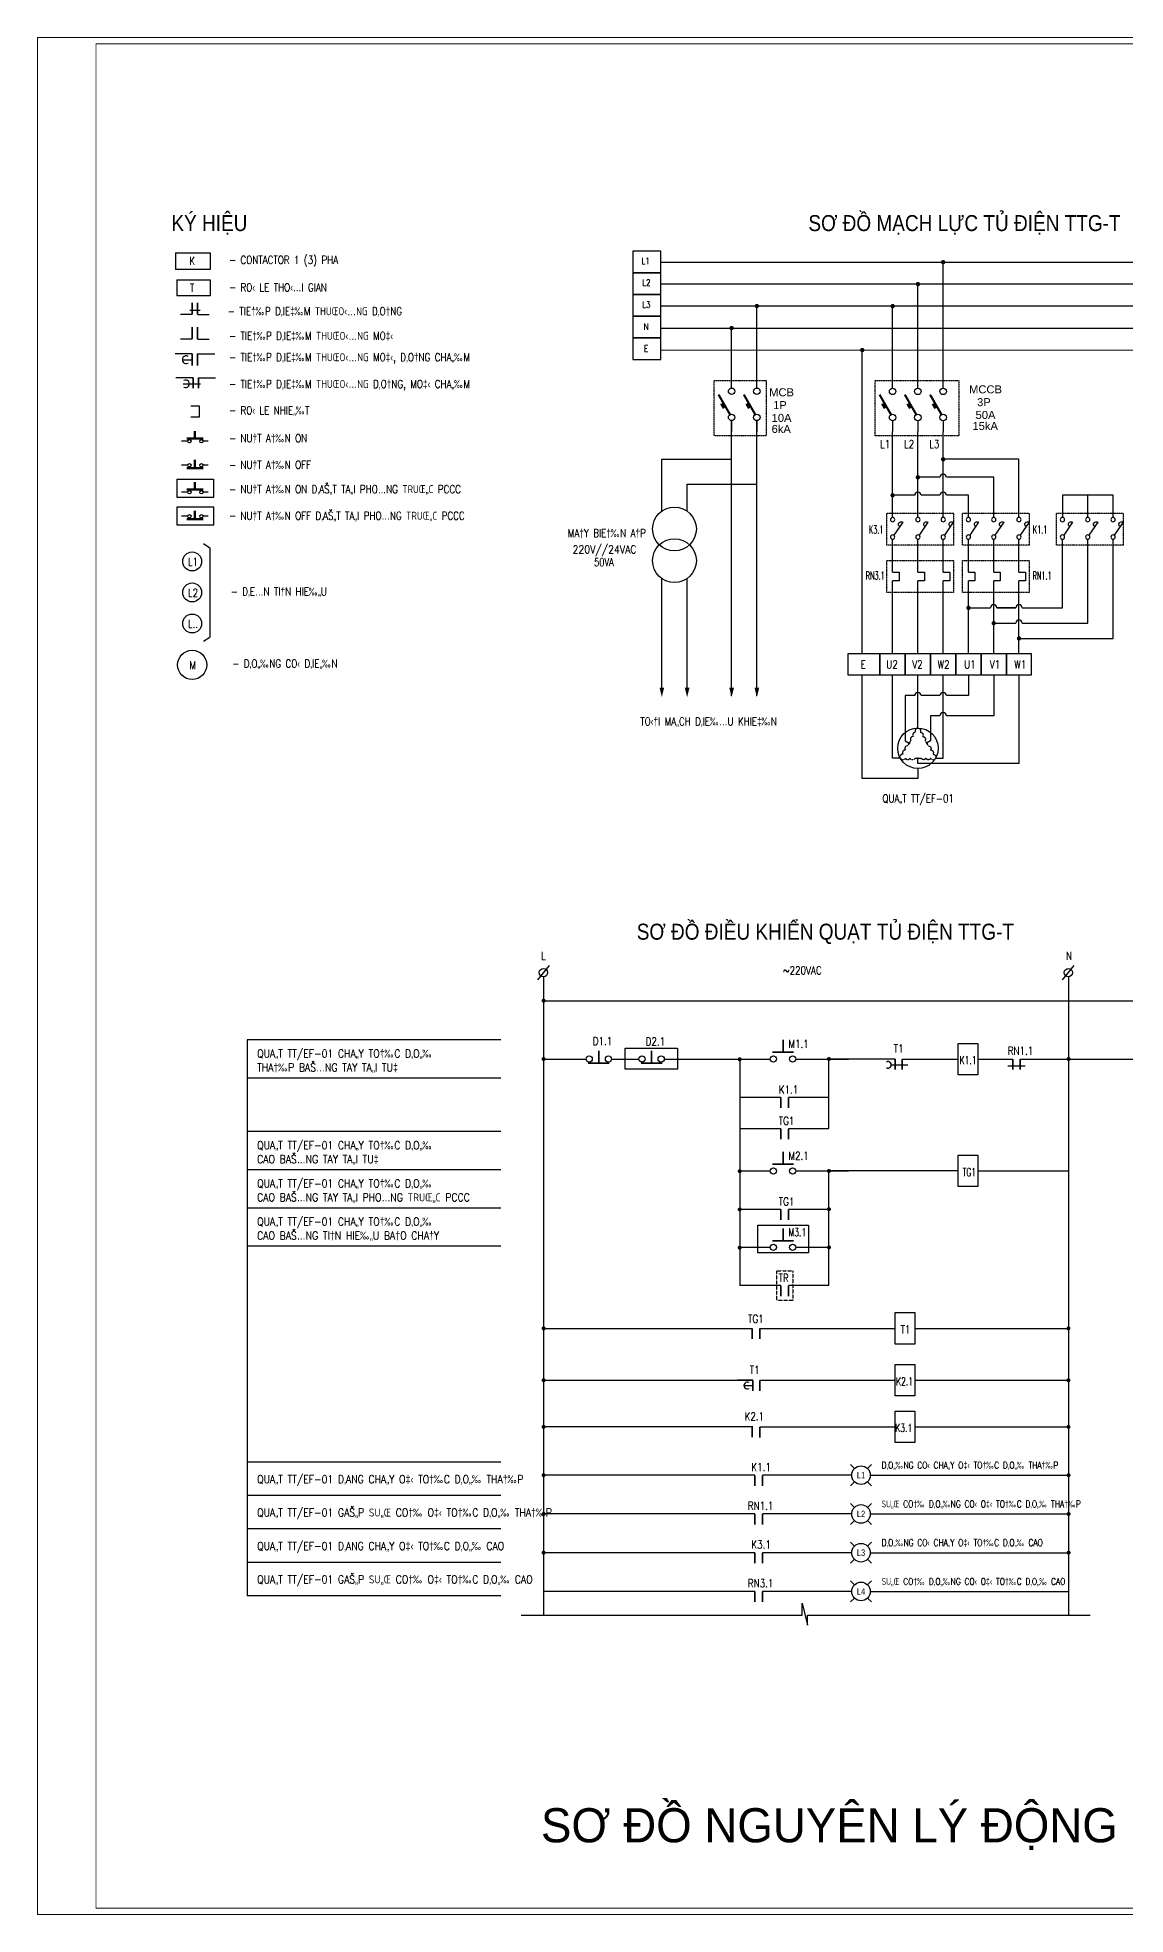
# Model space of a CAD drawing. Header units: millimetres. Extents: x -91525 to 4597779, y -698580 to 576167.
# Drawn here: x -91525 to -40527, y 63962 to 151936 of the extents above; entities that cross this region are included whole.
import ezdxf
from ezdxf.enums import TextEntityAlignment as Align

# ---------------------------------------------------------------- set-up
doc = ezdxf.new("R2010")
doc.units = ezdxf.units.MM
for name, pattern in [('CONTINOUS', [0]), ('DASHED', [19.05, 12.7, -6.35]), ('DASHED2', [0.375, 0.25, -0.125]), ('HIDDEN', [0.375, 0.25, -0.125]), ('HIDDEN2', [4.7625, 3.175, -1.5875])]:
    doc.linetypes.add(name, pattern=pattern)
doc.layers.get('DEFPOINTS').update_dxf_attribs({"lineweight": 5})
for name, color, linetype, lineweight in [('0-----D-TEXT', 3, 'Continuous', 18), ('0---TBD---SD', 2, 'Continuous', 25), ('KHUNG TEN SD3 - Ariyana 2007$0$0-CON', 253, 'Continuous', 0), ('TBI', 2, 'Continuous', 25)]:
    doc.layers.add(name, color=color, linetype=linetype, lineweight=lineweight)
for name, color, linetype in [('0-----Dia-Equi', 2, 'Continuous'), ('0-----E.Text', 3, 'Continuous'), ('0-----ED-Text', 3, 'Continuous'), ('0---TBD', 2, 'Continuous'), ('0---TEXT', 3, 'Continuous'), ('0-CDC-ME2-Equip', 2, 'Continuous'), ('0-TEXTDIEN', 4, 'Continuous'), ('1-CHUDIEN', 3, 'Continuous'), ('1-DAY', 4, 'DASHED'), ('2', 3, 'Continuous'), ('4', 2, 'Continuous'), ('CHU', 2, 'Continuous'), ('CHUTO', 3, 'Continuous'), ('DAY', 4, 'Continuous'), ('DAY DAN', 4, 'DASHED2'), ('DAY-CS', 4, 'HIDDEN'), ('HIIDEN', 2, 'HIDDEN2'), ('MANH', 9, 'Continuous'), ('PHU KIEN', 7, 'Continuous'), ('TBD', 2, 'Continuous'), ('TEXT', 6, 'Continuous'), ('TEXT-CS', 3, 'Continuous')]:
    doc.layers.add(name, color=color, linetype=linetype)
doc.styles.add('0-----E.Arial', font='arial.ttf')
doc.styles.add('AVANTH', font='VHAVAN.TTF')
doc.styles.add('E-Diagram', font='arial.ttf')
doc.styles.add('ROMANS', font='romans.shx', dxfattribs={"width": 0.7, "bigfont": 'vns.shx'})
doc.styles.add('ROMANS1', font='ROMANS1.shx', dxfattribs={"width": 0.8})
doc.styles.add('VNT', font='vn_vni.shx', dxfattribs={"width": 0.75})

# ---------------------------------------------------------------- blocks, each defined once
blk = doc.blocks.new('DI2')
at = {"layer": '0-CDC-ME2-Equip'}
for p, q in [((0, 1000), (0, 1250)), ((0, 250), (0, 0))]:
    blk.add_line(p, q, dxfattribs=at)
for points, const_width in [([(-37, 390), (-302, 850)], 50), ([(-177, 533), (-239, 641)], 60)]:
    blk.add_lwpolyline(points, dxfattribs=dict(at, const_width=const_width))
for centre in [(0, 925), (0, 325)]:
    blk.add_circle(centre, 75, dxfattribs=at)
blk = doc.blocks.new('tiepdiem')
at = {"layer": '0---TBD'}
blk.add_line((-289, 429), (-35, 51), dxfattribs=at)
for centre in [(0, 500), (0, 0)]:
    blk.add_circle(centre, 62.5, dxfattribs=at)
blk.add_arc((-246, 365), 78.1, 303.9048, 123.9048, dxfattribs=at)
blk = doc.blocks.new('DAY')
at = {"layer": 'HIIDEN', "elevation": 0}
blk.add_lwpolyline([(-2009401, 394729), (-2009522, 394519)], dxfattribs=at)
at = {"layer": 'HIIDEN'}
for centre, radius, start, end in [((-2009120, 395107), 107, 88.56457, 211.43543), ((-2009529, 394415), 104, 86.11937, 213.88063), ((-2009306, 394780), 107, 89.96763, 208.55418), ((-2009215, 394944), 107, 88.56457, 211.43543), ((-2009713, 394086), 107, 88.56457, 211.43543), ((-2009618, 394250), 107, 88.56457, 211.43543)]:
    blk.add_arc(centre, radius, start, end, dxfattribs=at)
blk = doc.blocks.new('Motor')
at = {"layer": 'HIIDEN'}
h = blk.add_hatch(color=256, dxfattribs=at)
h.dxf.hatch_style = 1
edge = h.paths.add_edge_path()
edge.add_arc((-341, 199), 20, 0, 360)
h = blk.add_hatch(color=256, dxfattribs=at)
h.dxf.hatch_style = 1
edge = h.paths.add_edge_path()
edge.add_arc((341, 199), 20, 0, 360)
h = blk.add_hatch(color=256, dxfattribs=at)
h.dxf.hatch_style = 1
edge = h.paths.add_edge_path()
edge.add_arc((2, -395), 20, 0, 360)
at = {"layer": 'HIIDEN', "linetype": 'CONTINOUS'}
blk.add_circle((0, 0), 790, dxfattribs=at)
at = {"layer": 'HIIDEN'}
for centre in [(-341, 199), (341, 199), (2, -395)]:
    blk.add_circle(centre, 20, dxfattribs=at)
blk.add_blockref('DAY', (2009120, -394425), dxfattribs=at)
at = {"layer": 'HIIDEN', "xscale": -1}
blk.add_blockref('DAY', (-2009120, -394425), dxfattribs=at)
at = {"layer": 'HIIDEN', "xscale": -1, "rotation": 240}
blk.add_blockref('DAY', (662978, 1937162), dxfattribs=at)
blk = doc.blocks.new('V3')
for points in [[(-1.24, 1.24), (-1.98, 1.98)], [(1.24, 1.24), (1.98, 1.98)], [(-1.98, -1.98), (-1.24, -1.24)], [(1.98, -1.98), (1.24, -1.24)]]:
    blk.add_lwpolyline(points)
at = {"color": 1}
blk.add_circle((0, 0), 1.75, dxfattribs=at)
at = {"color": 40, "style": 'VNT', "width": 0.8}
blk.add_attdef('AX1', text='', height=1.05, dxfattribs=at).set_placement((0, 0), align=Align.MIDDLE_CENTER)
blk = doc.blocks.new('dung')
at = {"layer": 'DAY-CS', "color": 2, "linetype": 'Continuous', "const_width": 52.1}
for points in [[(-435225, -70803), (-434558, -70803)], [(-434891, -70803), (-434891, -70412)]]:
    blk.add_lwpolyline(points, dxfattribs=at)
at = {"layer": 'DAY-CS', "color": 2, "linetype": 'Continuous'}
for centre in [(-435192, -70677), (-434590, -70677)]:
    blk.add_circle(centre, 96.7, dxfattribs=at)
blk = doc.blocks.new('kd')
at = {"layer": 'DAY-CS', "color": 2, "linetype": 'Continuous', "const_width": 52.1}
for points in [[(-428643, -72679), (-427976, -72679)], [(-428309, -72679), (-428309, -72288)]]:
    blk.add_lwpolyline(points, dxfattribs=at)
at = {"layer": 'DAY-CS', "color": 2, "linetype": 'Continuous'}
for centre in [(-428610, -72889), (-428009, -72889)]:
    blk.add_circle(centre, 96.7, dxfattribs=at)
blk = doc.blocks.new('dongcham')
at = {"layer": '0---TBD---SD'}
blk.add_line((-96, 0), (96, 0), dxfattribs=at)
blk.add_arc((-22, 0), 74.8, 59.9692, 300.0308, dxfattribs=at)
blk = doc.blocks.new('KHUNG TEN SD3 - Ariyana 2007')
at = {"layer": 'DEFPOINTS', "color": 1}
blk.add_lwpolyline([(527153.77, 1774368.57), (527559.52, 1774368.57), (527559.52, 1774655.49), (527153.77, 1774655.49)], close=True, dxfattribs=at)
at = {"layer": 'KHUNG TEN SD3 - Ariyana 2007$0$0-CON', "const_width": 0.12}
blk.add_lwpolyline([(527162.72, 1774654.54), (527558.56, 1774654.54), (527558.56, 1774369.53), (527162.72, 1774369.53)], close=True, dxfattribs=at)

msp = doc.modelspace()

# ---------------------------------------------------------------- linework, layer by layer
for p, q in [((-55678, 77988), (-55678, 78549)), ((-55678, 78549), (-55432, 77524)), ((-68857, 77988), (-55678, 77988)), ((-55432, 77524), (-55432, 77991)), ((-55432, 77991), (-42189, 77991))]:
    msp.add_line(p, q)
at = {"layer": '0-----Dia-Equi'}
for points in [[(-62260, 121020, 0, 225, 0), (-62260, 121470, 225, 225, 0)], [(-61075, 121020, 0, 225, 0), (-61075, 121470, 225, 225, 0)], [(-58988, 121020, 0, 225, 0), (-58988, 121470, 225, 225, 0)], [(-57804, 121020, 0, 225, 0), (-57804, 121470, 225, 225, 0)]]:
    msp.add_lwpolyline(points, format="xyseb", dxfattribs=at)
at = {"layer": '0---TBD', "color": 1}
for p, q in [((-81694, 104954), (-81694, 78901, 0)), ((-69813, 104954), (-81694, 104954)), ((-69813, 103163), (-81694, 103163)), ((-69813, 103163), (-81694, 103163)), ((-69813, 100654), (-81694, 100654)), ((-69813, 100654), (-81694, 100654)), ((-69813, 98864), (-81694, 98864)), ((-69813, 98864), (-81694, 98864)), ((-69813, 97074), (-81694, 97074)), ((-69813, 97074), (-81694, 97074)), ((-69813, 95283), (-81694, 95283)), ((-69813, 95283), (-81694, 95283))]:
    msp.add_line(p, q, dxfattribs=at)
at = {"layer": '0---TBD'}
for p, q in [((-50394, 91433), (-43246, 91433)), ((-50394, 89000), (-43200, 89000)), ((-50394, 86816), (-47250, 86816)), ((-47250, 86816), (-43200, 86816))]:
    msp.add_line(p, q, dxfattribs=at)
at = {"layer": '0---TBD', "color": 1, "linetype": 'Continuous'}
for p, q in [((-69813, 85166), (-81694, 85166)), ((-69813, 83597), (-81694, 83597)), ((-69813, 82033), (-81694, 82033)), ((-69813, 80465), (-81694, 80465)), ((-69813, 78901), (-81694, 78901))]:
    msp.add_line(p, q, dxfattribs=at)
at = {"layer": '0---TBD', "ltscale": 1000, "elevation": 0}
msp.add_lwpolyline([(-45456, 104058), (-38585, 104058), (-38585, 101975)], dxfattribs=at)
at = {"layer": '0---TBD', "ltscale": 1000}
for centre in [(-61668, 128905), (-61668, 127418)]:
    msp.add_circle(centre, 1026, dxfattribs=at)
at = {"layer": '0---TBD---SD', "linetype": 'Continuous'}
for p, q in [((-83908, 139147), (-84392, 139147)), ((-84275, 138959), (-84819, 138959)), ((-84024, 138959), (-83481, 138959)), ((-84275, 137806), (-84819, 137806)), ((-84024, 137806), (-83481, 137806)), ((-84275, 137113), (-85078, 137113)), ((-84733, 136835), (-84275, 136835)), ((-84024, 137113), (-83221, 137113)), ((-84234, 135987), (-85037, 135987)), ((-84692, 135709), (-83882, 135709)), ((-83983, 135987), (-83180, 135987))]:
    msp.add_line(p, q, dxfattribs=at)
at = {"layer": '0---TBD---SD'}
for p, q in [((-51328, 104058), (-54488, 104058)), ((-48369, 98810), (-54488, 98810)), ((-57997, 89000), (-58720, 89000)), ((-57663, 89000), (-56940, 89000))]:
    msp.add_line(p, q, dxfattribs=at)
at = {"layer": '0---TBD---SD', "elevation": 0}
for points in [[(-57175, 95228), (-58609, 95228)], [(-54426, 95228), (-55983, 95228)], [(-56684, 93437), (-58609, 93437)], [(-54426, 93437), (-56327, 93437)]]:
    msp.add_lwpolyline(points, dxfattribs=at)
at = {"layer": '0---TBD---SD', "linetype": 'Continuous'}
for centre, start, end in [((-84556, 136835), 59.96922, 300.03078), ((-84578, 135709), 239.96922, 120.03078)]:
    msp.add_arc(centre, 178, start, end, dxfattribs=at)
at = {"layer": '0---TBD---SD'}
msp.add_arc((-51659, 103785), 152, 239.96922, 120.03078, dxfattribs=at)
at = {"layer": '2', "color": 2, "linetype": 'Continuous'}
for p, q in [((-84345, 134670), (-83955, 134670)), ((-83955, 134670), (-83955, 134149)), ((-83955, 134149), (-84345, 134149))]:
    msp.add_line(p, q, dxfattribs=at)
at = {"layer": '2', "color": 2}
for p, q in [((-51441, 126876), (-51136, 126876)), ((-51136, 126876), (-51136, 126470)), ((-50257, 126876), (-49952, 126876)), ((-49952, 126876), (-49952, 126470)), ((-49072, 126876), (-48767, 126876)), ((-48767, 126876), (-48767, 126470)), ((-47887, 126876), (-47582, 126876)), ((-47582, 126876), (-47582, 126470)), ((-46703, 126876), (-46398, 126876)), ((-46398, 126876), (-46398, 126470)), ((-45518, 126876), (-45213, 126876)), ((-45213, 126876), (-45213, 126470)), ((-51136, 126470), (-51441, 126470)), ((-49952, 126470), (-50257, 126470)), ((-48767, 126470), (-49072, 126470)), ((-47582, 126470), (-47887, 126470)), ((-46398, 126470), (-46703, 126470)), ((-45213, 126470), (-45518, 126470))]:
    msp.add_line(p, q, dxfattribs=at)
at = {"layer": '2', "color": 1, "linetype": 'HIDDEN2', "ltscale": 4}
for points in [[(-59809, 135862), (-57366, 135862), (-57366, 133273), (-59809, 133273)], [(-52262, 135859), (-48331, 135859), (-48331, 133270), (-52262, 133270)], [(-51721, 129638), (-48594, 129638), (-48594, 128139), (-51721, 128139)], [(-48167, 129638), (-45040, 129638), (-45040, 128139), (-48167, 128139)], [(-43758, 129638), (-40631, 129638), (-40631, 128139), (-43758, 128139)], [(-51721, 127421), (-48594, 127421), (-48594, 125922), (-51721, 125922)], [(-48167, 127421), (-45040, 127421), (-45040, 125922), (-48167, 125922)]]:
    msp.add_lwpolyline(points, close=True, dxfattribs=at)
at = {"layer": '2', "color": 1, "ltscale": 0.3}
for points in [[(-84974, 131241), (-83284, 131241), (-83284, 130384), (-84974, 130384)], [(-84974, 129942), (-83284, 129942), (-83284, 129085), (-84974, 129085)]]:
    msp.add_lwpolyline(points, close=True, dxfattribs=at)
at = {"layer": '2', "color": 2}
for points in [[(-53544, 122060), (-52034, 122060), (-52034, 123053), (-53544, 123053)], [(-52034, 122060), (-50849, 122060), (-50849, 123053), (-52034, 123053)], [(-50849, 122060), (-49664, 122060), (-49664, 123053), (-50849, 123053)], [(-49664, 122060), (-48480, 122060), (-48480, 123053), (-49664, 123053)], [(-48480, 122060), (-47295, 122060), (-47295, 123053), (-48480, 123053)], [(-47295, 122060), (-46110, 122060), (-46110, 123053), (-47295, 123053)], [(-46110, 122060), (-44925, 122060), (-44925, 123053), (-46110, 123053)]]:
    msp.add_lwpolyline(points, close=True, dxfattribs=at)
at = {"layer": '2', "color": 1, "ltscale": 0.3, "elevation": 0}
for points in [[(-63981, 104560), (-61531, 104560), (-61531, 103587), (-63981, 103587)], [(-57768, 96263), (-55386, 96263), (-55386, 94977), (-57768, 94977)]]:
    msp.add_lwpolyline(points, close=True, dxfattribs=at)
at = {"layer": '2', "color": 1, "linetype": 'HIDDEN2', "ltscale": 0.3, "elevation": 0}
msp.add_lwpolyline([(-56115, 94134), (-56115, 92739), (-56870, 92739), (-56870, 94134)], close=True, dxfattribs=at)
at = {"layer": '4'}
for points in [[(-63624, 140904), (-62308, 140904), (-62308, 141921), (-63624, 141921)], [(-63624, 139888), (-62308, 139888), (-62308, 140904), (-63624, 140904)], [(-63624, 138871), (-62308, 138871), (-62308, 139888), (-63624, 139888)], [(-63624, 137854), (-62308, 137854), (-62308, 138871), (-63624, 138871)], [(-63624, 136838), (-62308, 136838), (-62308, 137854), (-63624, 137854)]]:
    msp.add_lwpolyline(points, close=True, dxfattribs=at)
at = {"layer": 'CHU', "color": 2, "linetype": 'Continuous'}
for p, q in [((-84991, 140576), (-83425, 140576)), ((-84991, 140576), (-84991, 139823)), ((-83425, 140576), (-83425, 139823)), ((-83425, 139823), (-84991, 139823))]:
    msp.add_line(p, q, dxfattribs=at)
for centre in [(-84276, 127381), (-84276, 125927), (-84276, 124472)]:
    msp.add_circle(centre, 444, dxfattribs=at)
at = {"layer": 'CHUTO', "linetype": 'Continuous'}
for p, q in [((-84483, 133011), (-84775, 133011)), ((-83524, 133011), (-83765, 133011)), ((-84483, 131888), (-84775, 131888)), ((-83524, 131888), (-83765, 131888)), ((-84483, 130624), (-84775, 130624)), ((-83524, 130624), (-83765, 130624)), ((-84483, 129502), (-84775, 129502)), ((-83524, 129502), (-83765, 129502))]:
    msp.add_line(p, q, dxfattribs=at)
at = {"layer": 'CHUTO', "color": 2}
for p, q in [((-57900, 84552, 0), (-67802, 84552, 0)), ((-53361, 84552, 0), (-57543, 84552, 0)), ((-52488, 84552, 0), (-43193, 84552, 0)), ((-57900, 82735), (-67802, 82735)), ((-53361, 82735), (-57543, 82735)), ((-52488, 82735), (-43200, 82735)), ((-57900, 80919), (-67802, 80919)), ((-53361, 80919), (-57543, 80919)), ((-52488, 80919), (-43193, 80919)), ((-57900, 79102), (-67802, 79102)), ((-53361, 79102), (-57543, 79102)), ((-52488, 79102), (-43200, 79102))]:
    msp.add_line(p, q, dxfattribs=at)
at = {"layer": 'CHUTO', "linetype": 'Continuous'}
for centre in [(-84405, 133011), (-83842, 133011), (-84405, 131888), (-83842, 131888), (-84405, 130624), (-83842, 130624), (-84405, 129502), (-83842, 129502)]:
    msp.add_circle(centre, 77.3, dxfattribs=at)
at = {"layer": 'DAY'}
for p, q in [((-49072, 135503), (-49072, 141409)), ((-50257, 135503), (-50257, 140379)), ((-57804, 135507), (-57804, 139403)), ((-51441, 135503), (-51441, 139348)), ((-58988, 135507), (-58988, 138372)), ((-52866, 123053), (-52866, 137287)), ((-58988, 121085), (-58988, 133982)), ((-57804, 121085), (-57804, 133982)), ((-51441, 129440), (-51441, 133470)), ((-50257, 129440), (-50257, 133470)), ((-49072, 129440), (-49072, 133470)), ((-62260, 132179), (-58988, 132179)), ((-62260, 129743), (-62260, 132179)), ((-61075, 130995), (-57804, 130995)), ((-61075, 129743), (-61075, 130995)), ((-51441, 126876), (-51441, 128423)), ((-50257, 126876), (-50257, 128423)), ((-49072, 126876), (-49072, 128423)), ((-47887, 126876), (-47887, 128423)), ((-46703, 126876), (-46703, 128423)), ((-45518, 126876), (-45518, 128423)), ((-43479, 126876), (-43479, 128423)), ((-42294, 126876), (-42294, 128423)), ((-41109, 126876), (-41109, 128423)), ((-62260, 121470), (-62260, 126581)), ((-61075, 121470), (-61075, 126581)), ((-51441, 123053), (-51441, 126470)), ((-50257, 123053), (-50257, 126470)), ((-49072, 123053), (-49072, 126470)), ((-50257, 119571), (-50257, 122060))]:
    msp.add_line(p, q, dxfattribs=at)
for points in [[(-45518, 129440), (-45518, 132168), (-49072, 132168)], [(-49222, 131324), (-50257, 131324)], [(-46703, 129440), (-46703, 131324), (-48922, 131324)], [(-50407, 130481), (-51441, 130481)], [(-49222, 130481), (-50107, 130481)], [(-47887, 129440), (-47887, 130481), (-48922, 130481)], [(-41109, 129440), (-41109, 130481), (-43479, 130481), (-43479, 129440)], [(-42294, 129440), (-42294, 130481)], [(-47887, 126876), (-47887, 128423)], [(-46703, 126876), (-46703, 128423)], [(-45518, 126876), (-45518, 128423)], [(-45518, 123770), (-41109, 123770), (-41109, 128423)], [(-45368, 125205), (-43479, 125205), (-43479, 128423)], [(-45368, 124487), (-42294, 124487), (-42294, 128423)], [(-47887, 123053), (-47887, 126470)], [(-46703, 123053), (-46703, 126470)], [(-45518, 123053), (-45518, 126470)], [(-47887, 125205), (-46853, 125205)], [(-46553, 125205), (-45668, 125205)], [(-45668, 125205), (-46553, 125205)], [(-46703, 124487), (-45668, 124487)], [(-50257, 117676), (-50257, 117204), (-52866, 117204), (-52866, 122060)], [(-51081, 118156), (-51441, 118156), (-51441, 122060)], [(-45518, 122060), (-45518, 117913), (-50253, 117913), (-50254, 118150)], [(-49434, 118152), (-49072, 118152), (-49072, 122060)], [(-47887, 122060), (-47887, 121089), (-48922, 121089)], [(-46703, 122060), (-46703, 120147), (-48922, 120147)], [(-50407, 121089), (-50849, 121089), (-50849, 118969), (-50666, 118862)], [(-49222, 121089), (-50107, 121089)], [(-49222, 120147), (-49664, 120147), (-49664, 118969), (-49847, 118862)]]:
    msp.add_lwpolyline(points, dxfattribs=at)
for centre in [(-49072, 131324), (-50257, 130481), (-49072, 130481), (-46703, 125205), (-45518, 125205), (-45518, 124487), (-50257, 121089), (-49072, 121089), (-49072, 120147)]:
    msp.add_arc(centre, 150, 0, 180, dxfattribs=at)
at = {"layer": 'DAY DAN', "linetype": 'ByBlock'}
for p, q in [((-62308, 141409), (-16376, 141411)), ((-62308, 140393), (-16376, 140387)), ((-62308, 139357), (-16376, 139354)), ((-62308, 138321), (-16376, 138321)), ((-62308, 137291), (-16376, 137290))]:
    msp.add_line(p, q, dxfattribs=at)
at = {"layer": 'DAY-CS', "color": 2, "linetype": 'Continuous'}
for p, q in [((-68074, 107766), (-67530, 108445)), ((-43472, 107766), (-42927, 108445)), ((-67802, 107913), (-67802, 82735, 0)), ((-43200, 107913), (-43200, 77988)), ((-67802, 103960), (-67802, 77988)), ((-67755, 104058), (-65810, 104058)), ((-64618, 104058), (-63339, 104058)), ((-62147, 104058), (-57175, 104058)), ((-58609, 104058), (-58609, 102267)), ((-55983, 104058), (-53512, 104058)), ((-54426, 100801), (-54426, 104058)), ((-50995, 104058), (-48369, 104058)), ((-47445, 104058), (-45814, 104058)), ((-51508, 103785), (-50724, 103785)), ((-46038, 103731), (-45232, 103731)), ((-58609, 102267), (-56684, 102267)), ((-58609, 102267), (-58609, 93437)), ((-56327, 102267), (-54426, 102267)), ((-58609, 100801), (-56684, 100801)), ((-56327, 100801), (-54426, 100801)), ((-58609, 98810), (-57175, 98810)), ((-55983, 98810), (-53512, 98810)), ((-54426, 93437), (-54426, 98810)), ((-47433, 98810), (-43200, 98810)), ((-58609, 97019), (-56684, 97019)), ((-56327, 97019), (-54426, 97019)), ((-67802, 91433), (-58021, 91433)), ((-57663, 91433), (-51318, 91433)), ((-67755, 89000), (-57997, 89000)), ((-57663, 89000), (-51318, 89000)), ((-57997, 86816), (-67755, 86816)), ((-57663, 86816), (-51318, 86816))]:
    msp.add_line(p, q, dxfattribs=at)
at = {"layer": 'DAY-CS', "color": 2, "linetype": 'Continuous', "elevation": 0}
for points, const_width in [([(-84275, 139515), (-84275, 138959)], 86.8), ([(-84024, 139515), (-84024, 138959)], 86.8), ([(-84275, 138362), (-84275, 137806)], 86.8), ([(-84024, 138362), (-84024, 137806)], 86.8), ([(-84275, 137113), (-84275, 136557)], 86.8), ([(-84024, 137113), (-84024, 136557)], 86.8), ([(-84234, 135987), (-84234, 135487)], 78.1), ([(-83983, 135987), (-83983, 135487)], 78.1), ([(-56579, 104372), (-56579, 104959)], 78.1), ([(-57079, 104372), (-56079, 104372)], 78.1), ([(-51328, 104058), (-51328, 103557)], 78.1), ([(-50995, 104058), (-50995, 103557)], 78.1), ([(-45814, 104058), (-45814, 103557)], 78.1), ([(-45456, 104058), (-45456, 103552)], 78.1), ([(-56684, 102267), (-56684, 101766)], 78.1), ([(-56327, 102267), (-56327, 101766)], 78.1), ([(-56684, 100801), (-56684, 100301)], 78.1), ([(-56327, 100801), (-56327, 100301)], 78.1), ([(-56579, 99124), (-56579, 99710)], 78.1), ([(-57079, 99124), (-56079, 99124)], 78.1), ([(-56684, 97019), (-56684, 96518)], 78.1), ([(-56327, 97019), (-56327, 96518)], 78.1), ([(-56684, 93437), (-56684, 92936)], 78.1), ([(-56327, 93437), (-56327, 92936)], 78.1), ([(-58021, 91439), (-58021, 90939)], 78.1), ([(-57663, 91433), (-57663, 90933)], 78.1), ([(-57997, 89000), (-57997, 88500)], 78.1), ([(-57663, 89000), (-57663, 88500)], 78.1), ([(-58021, 86821), (-58021, 86321)], 78.1), ([(-57663, 86816), (-57663, 86315)], 78.1), ([(-57900, 84552), (-57900, 84052)], 78.1), ([(-57543, 84552), (-57543, 84052)], 78.1), ([(-57900, 82735), (-57900, 82235)], 78.1), ([(-57543, 82735), (-57543, 82235)], 78.1), ([(-57900, 80919), (-57900, 80418)], 78.1), ([(-57543, 80919), (-57543, 80418)], 78.1), ([(-57900, 79102), (-57900, 78602)], 78.1), ([(-57543, 79102), (-57543, 78602)], 78.1)]:
    msp.add_lwpolyline(points, dxfattribs=dict(at, const_width=const_width))
at = {"layer": 'DAY-CS', "color": 2, "linetype": 'Continuous', "const_width": 93.8, "elevation": 0}
for points in [[(-67849, 106790, 1), (-67755, 106790, 1)], [(-67849, 104059, 1), (-67755, 104059, 1)], [(-58656, 104047, 1), (-58562, 104047, 1)], [(-54473, 104058, 1), (-54379, 104058, 1)], [(-43240, 104058, 1), (-43146, 104058, 1)], [(-58656, 98799, 1), (-58562, 98799, 1)], [(-54473, 98810, 1), (-54379, 98810, 1)], [(-58656, 97008, 1), (-58562, 97008, 1)], [(-54473, 97019, 1), (-54379, 97019, 1)], [(-58656, 95217, 1), (-58562, 95217, 1)], [(-54473, 95228, 1), (-54379, 95228, 1)], [(-67849, 91433, 1), (-67755, 91433, 1)], [(-43246, 91433, 1), (-43153, 91433, 1)], [(-67849, 89000, 1), (-67755, 89000, 1)], [(-43246, 89000, 1), (-43153, 89000, 1)], [(-67849, 86816, 1), (-67755, 86816, 1)], [(-43246, 86816, 1), (-43153, 86816, 1)], [(-67849, 84552, 1), (-67755, 84552, 1)], [(-43240, 84551, 1), (-43146, 84551, 1)], [(-67849, 82735, 1), (-67755, 82735, 1)], [(-43240, 82734, 1), (-43146, 82734, 1)], [(-67849, 80919, 1), (-67755, 80919, 1)], [(-43240, 80918, 1), (-43146, 80918, 1)]]:
    msp.add_lwpolyline(points, format="xyb", close=True, dxfattribs=at)
at = {"layer": 'DAY-CS', "color": 2, "linetype": 'Continuous', "elevation": 0}
msp.add_lwpolyline([(-67802, 106790), (-35737, 106790)], dxfattribs=at)
for points in [[(-47445, 104793), (-47445, 103323), (-48369, 103323), (-48369, 104793)], [(-47445, 99544), (-47445, 98075), (-48369, 98075), (-48369, 99544)], [(-50394, 92180), (-50394, 90687), (-51318, 90687), (-51318, 92180)], [(-50394, 89735), (-50394, 88266), (-51318, 88266), (-51318, 89735)], [(-50394, 87550), (-50394, 86081), (-51318, 86081), (-51318, 87550)]]:
    msp.add_lwpolyline(points, close=True, dxfattribs=at)
at = {"layer": 'DAY-CS', "color": 2, "linetype": 'Continuous'}
for centre, radius in [((-67809, 108108), 195), ((-43207, 108108), 195), ((-57030, 104058), 145), ((-56128, 104058), 145), ((-57030, 98810), 145), ((-56128, 98810), 145)]:
    msp.add_circle(centre, radius, dxfattribs=at)
at = {"layer": 'HIIDEN', "linetype": 'Continuous'}
msp.add_circle((-84276, 122533), 686, dxfattribs=at)
at = {"layer": 'MANH', "color": 2, "linetype": 'Continuous', "ltscale": 100}
for p, q in [((-85062, 141848), (-83425, 141848)), ((-85062, 141848), (-85062, 141060)), ((-83425, 141848), (-83425, 141060)), ((-83425, 141060), (-85062, 141060))]:
    msp.add_line(p, q, dxfattribs=at)
at = {"layer": 'PHU KIEN', "color": 9, "linetype": 'Continuous', "ltscale": 40}
for p, q in [((-83744, 128214), (-83454, 128025)), ((-83454, 128025), (-83454, 123828)), ((-83744, 123639), (-83454, 123828))]:
    msp.add_line(p, q, dxfattribs=at)
at = {"layer": 'TBD', "linetype": 'ByBlock', "const_width": 102}
for points in [[(-49123, 141409, 1), (-49021, 141409, 1)], [(-50307, 140379, 1), (-50206, 140379, 1)], [(-57855, 139352, 1), (-57753, 139352, 1)], [(-51492, 139348, 1), (-51391, 139348, 1)], [(-59039, 138321, 1), (-58938, 138321, 1)], [(-52917, 137287, 1), (-52815, 137287, 1)], [(-49123, 132168, 1), (-49021, 132168, 1)], [(-50307, 131324, 1), (-50206, 131324, 1)], [(-51492, 130481, 1), (-51391, 130481, 1)], [(-47938, 125205, 1), (-47836, 125205, 1)], [(-46753, 124487, 1), (-46652, 124487, 1)], [(-45569, 123770, 1), (-45467, 123770, 1)]]:
    msp.add_lwpolyline(points, format="xyb", close=True, dxfattribs=at)
at = {"layer": 'TBI', "linetype": 'Continuous', "const_width": 109, "elevation": 0}
for points in [[(-84541, 133141), (-83759, 133141)], [(-84150, 133141), (-84150, 133488)], [(-84150, 131749), (-84150, 132154)], [(-84541, 131749), (-83759, 131749)], [(-84150, 130755), (-84150, 131102)], [(-84541, 130755), (-83759, 130755)], [(-84541, 129363), (-83759, 129363)], [(-84150, 129363), (-84150, 129767)]]:
    msp.add_lwpolyline(points, dxfattribs=at)

# ---------------------------------------------------------------- block references
at = {"layer": '0---TBD'}
for name, p, xscale, yscale, zscale in [('tiepdiem', (-51441, 128525), -1.626716572791338, 1.626716561615467, 1.6267165732983), ('tiepdiem', (-50257, 128525), -1.626716572791338, 1.626716561615467, 1.6267165732983), ('tiepdiem', (-49072, 128525), -1.626716572791338, 1.626716561615467, 1.6267165732983), ('tiepdiem', (-47887, 128525), -1.626716572791338, 1.626716561615467, 1.6267165732983), ('tiepdiem', (-46703, 128525), -1.626716572791338, 1.626716561615467, 1.6267165732983), ('tiepdiem', (-45518, 128525), -1.626716572791338, 1.626716561615467, 1.6267165732983), ('tiepdiem', (-43479, 128525), -1.626716572791338, 1.626716561615467, 1.6267165732983), ('tiepdiem', (-42294, 128525), -1.626716572791338, 1.626716561615467, 1.6267165732983), ('tiepdiem', (-41109, 128525), -1.626716572791338, 1.626716561615467, 1.6267165732983), ('dongcham', (-58203, 88750), 2.137970354408026, 2.137970354408026, 2.137970354408026)]:
    msp.add_blockref(name, p, dxfattribs=dict(at, xscale=xscale, yscale=yscale, zscale=zscale))
at = {"layer": '1-CHUDIEN', "color": 3, "xscale": 1.5, "yscale": 1.5, "zscale": 1.5}
for name, p in [('dung', (587123, 210073)), ('dung', (589594, 210073)), ('kd', (585885, 204561))]:
    msp.add_blockref(name, p, dxfattribs=at)
at = {"layer": '1-DAY', "xscale": 2.03339571878314, "yscale": 2.03339571878314, "zscale": 2.03339571878314}
for p in [(-58988, 133473), (-57804, 133473), (-51441, 133470), (-50257, 133470), (-49072, 133470)]:
    msp.add_blockref('DI2', p, dxfattribs=at)
at = {"layer": 'DAY-CS', "color": 2, "ltscale": 5, "xscale": 306.614037341089, "yscale": 306.614037341089, "zscale": 306.614037341089}
msp.add_blockref('KHUNG TEN SD3 - Ariyana 2007', (-161724270, -543982350), dxfattribs=at)
at = {"layer": 'HIIDEN', "xscale": 1.19999999999709, "yscale": 1.19999999999709, "zscale": 1.19999999999709}
msp.add_blockref('Motor', (-50257, 118623), dxfattribs=at)
at = {"layer": 'TBD', "linetype": 'ByBlock'}
ref = msp.add_blockref('V3', (-52924, 84552, 0), dxfattribs=dict(at, xscale=249.4298745766282, yscale=249.4298745766282, zscale=249.4298745766282))
ref.add_attrib('AX1', 'L1', dxfattribs={"layer": '0', "color": 0, "height": 299.3, "style": 'VNT', "width": 0.8}).set_placement((-52924, 84552, 0), align=Align.MIDDLE_CENTER)
ref = msp.add_blockref('V3', (-52924, 82735), dxfattribs=dict(at, xscale=249.4298745766282, yscale=249.4298745766282, zscale=249.4298745766282))
ref.add_attrib('AX1', 'L2', dxfattribs={"layer": '0', "color": 0, "height": 299.3, "style": 'VNT', "width": 0.8}).set_placement((-52924, 82735), align=Align.MIDDLE_CENTER)
ref = msp.add_blockref('V3', (-52924, 80919), dxfattribs=dict(at, xscale=249.4298745766282, yscale=249.4298745766282, zscale=249.4298745766282))
ref.add_attrib('AX1', 'L3', dxfattribs={"layer": '0', "color": 0, "height": 299.3, "style": 'VNT', "width": 0.8}).set_placement((-52924, 80919), align=Align.MIDDLE_CENTER)
ref = msp.add_blockref('V3', (-52924, 79102), dxfattribs=dict(at, xscale=249.4298745766282, yscale=249.4298745766282, zscale=249.4298745766282))
ref.add_attrib('AX1', 'L4', dxfattribs={"layer": '0', "color": 0, "height": 299.3, "style": 'VNT', "width": 0.8}).set_placement((-52924, 79102), align=Align.MIDDLE_CENTER)

# ---------------------------------------------------------------- texts
at = {"layer": '0-----D-TEXT', "linetype": 'Continuous', "style": 'ROMANS'}
for s, width, p in [('220V//24VAC', 0.85, (-66443, 127760)), ('50VA', 0.75, (-65433, 127159))]:
    msp.add_text(s, height=375, dxfattribs=dict(at, width=width)).set_placement(p)
at = {"layer": '0-----E.Text', "color": 6, "linetype": 'Continuous', "style": '0-----E.Arial', "width": 0.85}
for s, p in [('KÝ HIỆU', (-83469, 142864)), ('SƠ ĐỒ MẠCH LỰC TỦ ĐIỆN TTG-T', (-48073, 142864)), ('SƠ ĐỒ ĐIỀU KHIỂN QUẠT TỦ ĐIỆN TTG-T', (-54595, 109651))]:
    msp.add_text(s, height=750, dxfattribs=at).set_placement(p, align=Align.CENTER)
at = {"layer": '0-----ED-Text', "linetype": 'Continuous', "style": 'E-Diagram'}
for s, p in [('MCB', (-56648, 135121)), ('MCCB', (-47087, 135259)), ('1P', (-56723, 134521)), ('3P', (-47162, 134659)), ('6kA', (-56664, 133403)), ('10A', (-56648, 133921)), ('15kA', (-47103, 133542)), ('50A', (-47087, 134059))]:
    msp.add_text(s, height=375, dxfattribs=at).set_placement(p, align=Align.CENTER)
at = {"layer": '0---TEXT', "linetype": 'Continuous', "style": 'ROMANS1', "width": 0.85}
for s, p in [('THA†‰P BAŠ…NG TAY TA„I TU‡', (-81230, 103475)), ('QUA„T TT/EF-01 CHA„Y TO†‰C D‚O„‰', (-81230, 104128)), ('QUA„T TT/EF-01 CHA„Y TO†‰C D‚O„‰', (-81230, 99828, 0)), ('CAO BAŠ…NG TAY TA„I TU‡', (-81230, 99176, 0)), ('QUA„T TT/EF-01 CHA„Y TO†‰C D‚O„‰', (-81230, 98038, 0)), ('CAO BAŠ…NG TAY TA„I PHO…NG TRUŒ„C PCCC', (-81230, 97386, 0)), ('QUA„T TT/EF-01 CHA„Y TO†‰C D‚O„‰', (-81230, 96248, 0)), ('CAO BAŠ…NG TI†N HIE‰„U BA†O CHA†Y', (-81230, 95595, 0)), ('QUA„T TT/EF-01 D‚ANG CHA„Y O‡‹ TO†‰C D‚O„‰ THA†‰P', (-81230, 84176)), ('QUA„T TT/EF-01 GAŠ„P SU„Œ CO†‰ O‡‹ TO†‰C D‚O„‰ THA†‰P', (-81230, 82612)), ('QUA„T TT/EF-01 D‚ANG CHA„Y O‡‹ TO†‰C D‚O„‰ CAO', (-81230, 81043)), ('QUA„T TT/EF-01 GAŠ„P SU„Œ CO†‰ O‡‹ TO†‰C D‚O„‰ CAO', (-81230, 79479))]:
    msp.add_text(s, height=375, dxfattribs=at).set_placement(p)
at = {"layer": '0-TEXTDIEN', "color": 3, "linetype": 'Continuous', "style": 'ROMANS1', "width": 0.8}
for s, p in [('L1', (-84475, 127177)), ('L2', (-84475, 125722)), ('L..', (-84475, 124268))]:
    msp.add_text(s, height=375, dxfattribs=at).set_placement(p)
at = {"layer": 'TEXT', "color": 3, "linetype": 'Continuous', "width": 0.8}
for s, height, style, p in [('K', 375, 'ROMANS', (-84409, 141285)), ('- CONTACTOR 1 (3) PHA', 375.01, 'ROMANS1', (-82551, 141326)), ('T', 375, 'ROMANS', (-84386, 140014)), ('- RO‹ LE THO‹…I GIAN', 375.01, 'ROMANS1', (-82551, 140037)), ('- TIE†‰P D‚IE‡‰M THUŒO‹…NG D‚O†NG', 375.01, 'ROMANS1', (-82603, 138920)), ('- TIE†‰P D‚IE‡‰M THUŒO‹…NG MO‡‹', 375.01, 'ROMANS1', (-82551, 137767)), ('- TIE†‰P D‚IE‡‰M THUŒO‹…NG MO‡‹, D‚O†NG CHA„‰M', 375.01, 'ROMANS1', (-82551, 136764)), ('- TIE†‰P D‚IE‡‰M THUŒO‹…NG D‚O†NG, MO‡‹ CHA„‰M', 375.01, 'ROMANS1', (-82551, 135509)), ('- RO‹ LE NHIE„‰T', 375.01, 'ROMANS1', (-82551, 134274)), ('- NU†T A†‰N ON', 375.01, 'ROMANS1', (-82551, 132967)), ('- NU†T A†‰N OFF', 375.01, 'ROMANS1', (-82551, 131722)), ('- NU†T A†‰N ON D‚AŠ„T TA„I PHO…NG TRUŒ„C PCCC', 375.01, 'ROMANS1', (-82551, 130580)), ('- NU†T A†‰N OFF D‚AŠ„T TA„I PHO…NG TRUŒ„C PCCC', 375.01, 'ROMANS1', (-82551, 129335)), ('- D‚E…N TI†N HIE‰„U', 375.01, 'ROMANS1', (-82468, 125779)), ('- D‚O„‰NG CO‹ D‚IE„‰N', 375.01, 'ROMANS1', (-82397, 122405))]:
    msp.add_text(s, height=height, dxfattribs=dict(at, style=style)).set_placement(p)
at = {"layer": 'TEXT', "color": 3, "style": 'ROMANS1'}
for s, height, width, p in [('L1', 375, 0.8, (-52031, 132694)), ('L2', 375, 0.8, (-50909, 132694)), ('L3', 375, 0.8, (-49724, 132694)), ('K3.1', 375, 0.6, (-52555, 128685)), ('K1.1', 375, 0.6, (-44870, 128685)), ('RN3.1', 375, 0.6, (-52706, 126528)), ('RN1.1', 375, 0.6, (-44883, 126528)), ('E', 375, 0.8, (-52940, 122367)), ('U2', 375, 0.8, (-51740, 122367)), ('V2', 375, 0.8, (-50521, 122367)), ('W2', 375, 0.8, (-49335, 122367)), ('U1', 375, 0.8, (-48087, 122367)), ('V1', 375, 0.8, (-46890, 122367)), ('W1', 375, 0.8, (-45741, 122367)), ('L', 375, 0.8, (-67920, 108702)), ('~220VAC', 375, 0.8, (-56580, 108026)), ('N', 375, 0.8, (-43318, 108702)), ('D1.1', 375, 0.8, (-65499, 104713)), ('D2.1', 375, 0.8, (-63018, 104697)), ('M1.1', 375, 0.8, (-56324, 104583)), ('T1', 375, 0.8, (-51394, 104358)), ('K1.1', 375, 0.7, (-48303, 103821)), ('RN1.1', 375, 0.8, (-46045, 104259)), ('K1.1', 375, 0.8, (-56779, 102438)), ('TG1', 375, 0.8, (-56779, 100973)), ('M2.1', 375, 0.8, (-56324, 99335)), ('TG1', 375, 0.7, (-48168, 98572)), ('TG1', 375, 0.8, (-56779, 97190)), ('M3.1', 375, 0.7, (-56324, 95753)), ('TR', 375, 0.8, (-56790, 93608)), ('TG1', 375, 0.8, (-58218, 91693)), ('T1', 375, 0.8, (-51070, 91196)), ('T1', 375, 0.8, (-58140, 89301)), ('K2.1', 375, 0.7, (-51282, 88763)), ('K2.1', 375, 0.8, (-58379, 87122)), ('K3.1', 375, 0.7, (-51321, 86578)), ('K1.1', 375, 0.8, (-58062, 84746, 0)), ('D‚O„‰NG CO‹ CHA„Y O‡‹ TO†‰C D‚O„‰ THA†‰P', 320.7, 0.8, (-51957, 84859, 0)), ('RN1.1', 375, 0.8, (-58227, 82929)), ('SU„Œ CO†‰ D‚O„‰NG CO‹ O‡‹ TO†‰C D‚O„‰ THA†‰P ', 320.7, 0.8, (-51957, 83042)), ('K3.1', 375, 0.8, (-58062, 81113)), ('D‚O„‰NG CO‹ CHA„Y O‡‹ TO†‰C D‚O„‰ CAO', 320.7, 0.8, (-51957, 81225)), ('RN3.1', 375, 0.8, (-58227, 79296)), ('SU„Œ CO†‰ D‚O„‰NG CO‹ O‡‹ TO†‰C D‚O„‰ CAO', 320.7, 0.8, (-51957, 79409))]:
    msp.add_text(s, height=height, dxfattribs=dict(at, width=width)).set_placement(p)
at = {"layer": 'TEXT', "color": 3, "linetype": 'Continuous', "style": 'ROMANS1', "width": 0.8}
msp.add_text('M', height=375, dxfattribs=at).set_placement((-84248, 122336), align=Align.CENTER)
at = {"layer": 'TEXT', "lineweight": 100, "style": 'AVANTH'}
msp.add_text('S¥ §å NGUY£N Lý §éNG LùC Vµ §IÒU KHIÓN QU¹T TH¤NG GIã TÇNG TRÖT', height=1600, rotation=0, dxfattribs=at).set_placement((-67926, 67343))
at = {"layer": 'TEXT', "color": 3, "style": 'ROMANS1', "width": 0.8}
for tag, p in [('L1', (-63021, 141468)), ('L2', (-62982, 140451)), ('L3', (-62982, 139421)), ('N', (-62994, 138390)), ('E', (-62994, 137360))]:
    msp.add_attdef(tag, text='', height=300, dxfattribs=at).set_placement(p, align=Align.MIDDLE_CENTER)
at = {"layer": 'TEXT-CS', "linetype": 'Continuous', "style": 'ROMANS1', "width": 0.8}
for s, p in [('MA†Y BIE†‰N A†P', (-64838, 128520)), ('TO‹†I MA„CH D‚IE‰…U KHIE‡‰N', (-60069, 119695)), ('QUA„T TT/EF-01', (-50243, 116084))]:
    msp.add_text(s, height=374.14, dxfattribs=at).set_placement(p, align=Align.CENTER)

doc.saveas('drawing.dxf')
